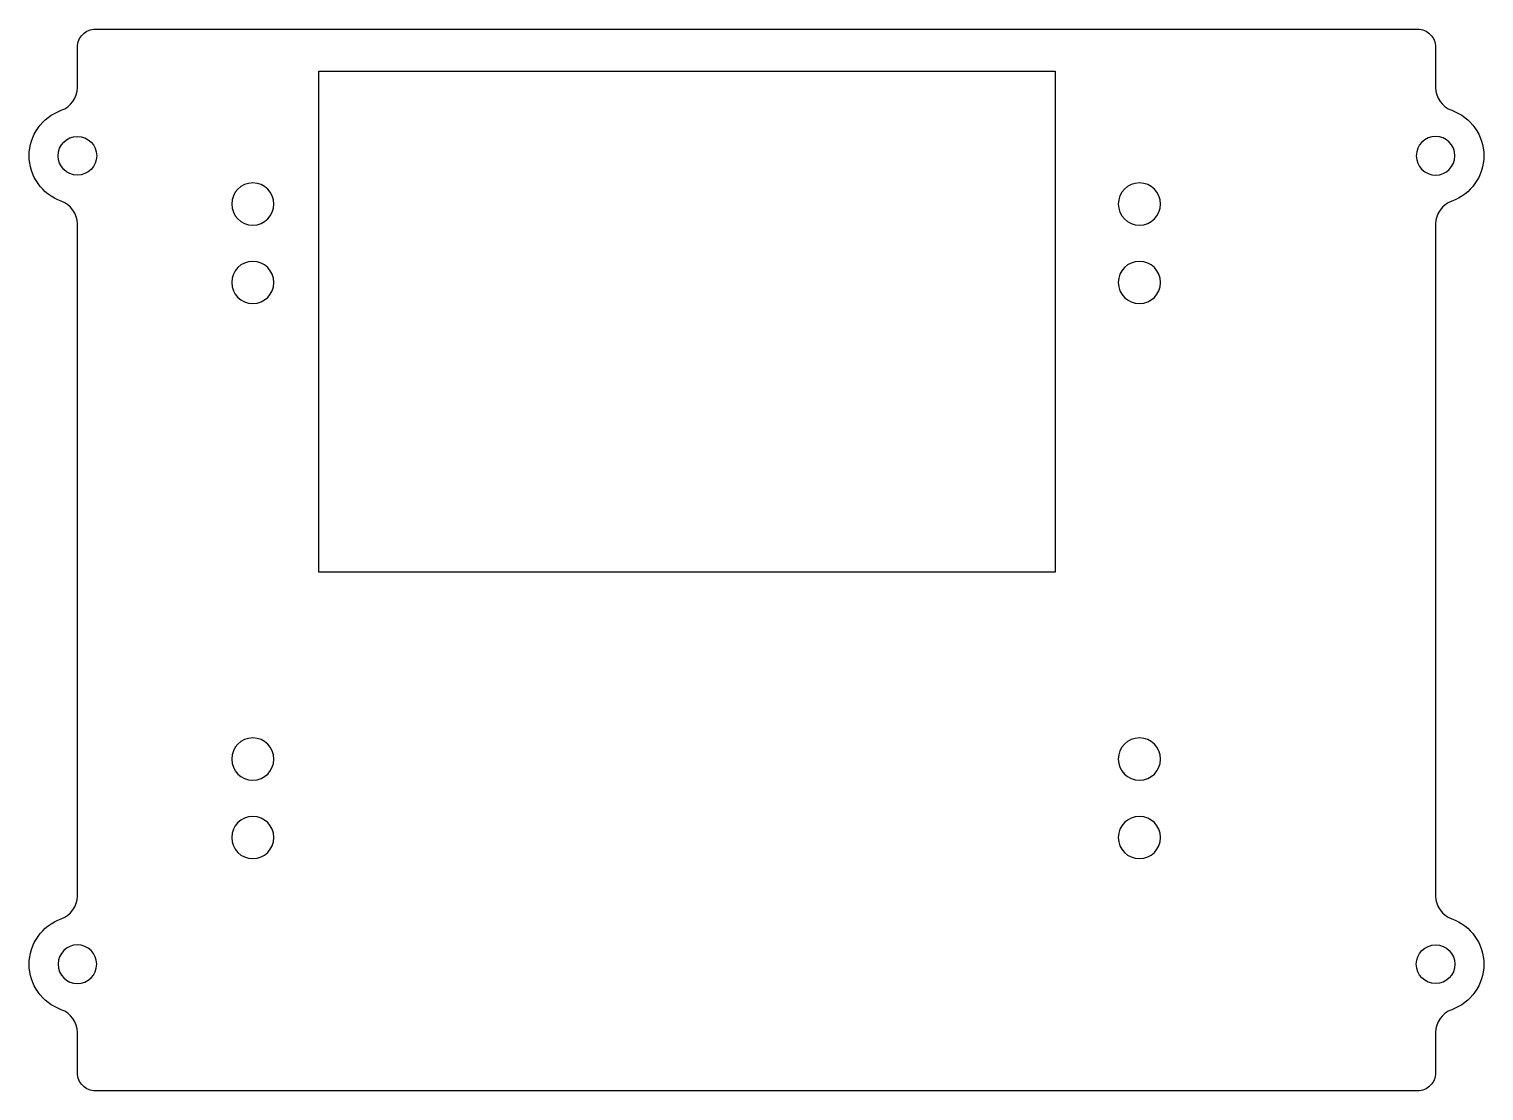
# Model space of a CAD drawing. Header units: millimetres. Extents: x -6 to 115, y 0 to 88.
import ezdxf

# ---------------------------------------------------------------- set-up
doc = ezdxf.new("R2010")
doc.units = ezdxf.units.MM

msp = doc.modelspace()

# ---------------------------------------------------------------- linework, layer by layer
at = {"layer": 'INTERIOR_PROFILES'}
msp.add_lwpolyline([(79.5, 84.5), (79.5, 43), (18.5, 43), (18.5, 84.5)], close=True, dxfattribs=at)
for centre in [(-1.5, 77.5), (111, 10.5)]:
    msp.add_circle(centre, 1.6, dxfattribs=at)
at = {"layer": 'INTERIOR_PROFILES', "extrusion": (0, 0, -1)}
for centre, radius in [((-111, 77.5), 1.6), ((-13.03, 73.5), 1.75), ((-86.47, 73.5), 1.75), ((-13.03, 67), 1.75), ((-86.47, 67), 1.75), ((-13.03, 27.5), 1.75), ((-86.47, 27.5), 1.75), ((-13.03, 21), 1.75), ((-86.47, 21), 1.75), ((1.5, 10.5), 1.6)]:
    msp.add_circle(centre, radius, dxfattribs=at)
at = {"layer": 'OUTER_PROFILES'}
msp.add_lwpolyline([(109.5, 88, -0.414214), (111, 86.5), (111, 83.16, 0.317837), (112.33, 81.27, -0.707107), (112.33, 73.73, 0.317837), (111, 71.84), (111, 16.16, 0.317837), (112.33, 14.27, -0.707107), (112.33, 6.73, 0.317837), (111, 4.84), (111, 1.5, -0.414214), (109.5, 0), (0, 0, -0.414214), (-1.5, 1.5), (-1.5, 4.84, 0.317837), (-2.83, 6.73, -0.707107), (-2.83, 14.27, 0.317837), (-1.5, 16.16), (-1.5, 71.84, 0.317837), (-2.83, 73.73, -0.707107), (-2.83, 81.27, 0.317837), (-1.5, 83.16), (-1.5, 86.5, -0.414214), (0, 88)], format="xyb", close=True, dxfattribs=at)

doc.saveas('drawing.dxf')
